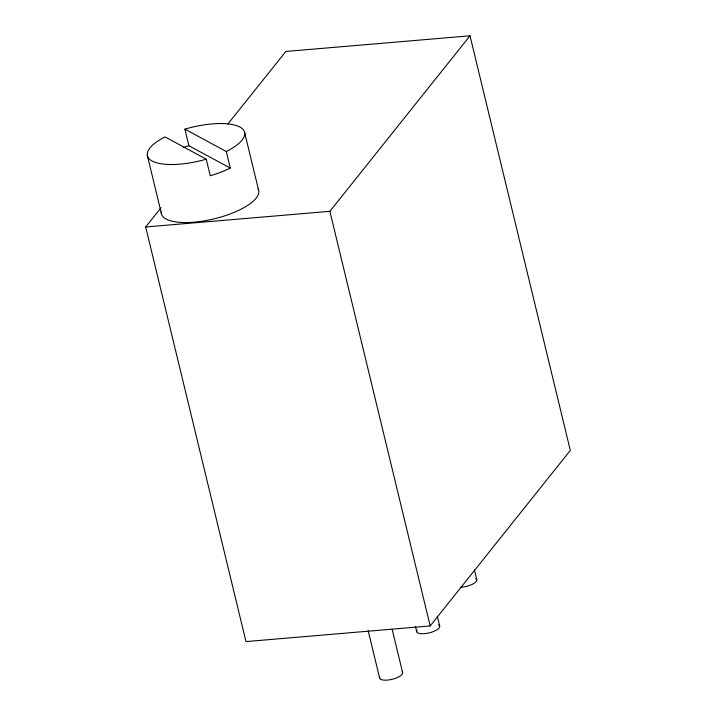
<?xml version="1.0" encoding="UTF-8"?>
<svg xmlns="http://www.w3.org/2000/svg" width="716" height="716" viewBox="0 0 716 716"><rect width="100%" height="100%" fill="white"/><g stroke="black" fill="none" stroke-linecap="round" stroke-linejoin="round"><path stroke-width="1.07" d="M227.957 123.94L285.827 51.462L470.009 35.8L570.312 450.409L430.173 625.927L245.991 641.59L145.688 226.981L161.028 207.765M145.688 226.981L329.87 211.318L470.009 35.8M230.292 168.09L188.908 145.733L184.898 129.149L226.283 151.506L230.292 168.09A49.995 17.265 -13.6 0 1 210.244 175.76L206.235 159.176L165.02 136.917A49.995 17.265 -13.6 0 0 152.096 161.019A49.995 17.265 -13.6 0 0 206.235 159.176M474.422 569.972L476.767 579.665M437.342 616.413L439.687 626.106M329.87 211.318L430.173 625.927M415.432 626.348L416.739 631.736M392.189 629.462L402.616 672.539M368.194 630.787L379.659 678.177M244.72 132.881L258.682 190.492M147.308 155.282L161.413 213.654M402.124 671.769A11.814 4.081 -13.6 0 1 391.795 679.394A11.814 4.081 -13.6 0 1 379.82 676.951M475.675 578.465A11.814 4.081 -13.6 0 1 473.616 583.612A11.814 4.081 -13.6 0 1 460.728 587.29M438.595 624.907A11.814 4.081 -13.6 0 1 429.278 632.863A11.814 4.081 -13.6 0 1 417.088 630.178M184.898 129.149A49.995 17.265 -13.6 0 1 239.923 127.045A49.995 17.265 -13.6 0 1 226.283 151.506M183.663 147.398A49.995 17.265 -13.6 0 1 188.908 145.733M258.1 188.899A49.995 17.265 -13.6 0 1 213.556 218.989A49.995 17.265 -13.6 0 1 161.306 211.909"/></g></svg>
